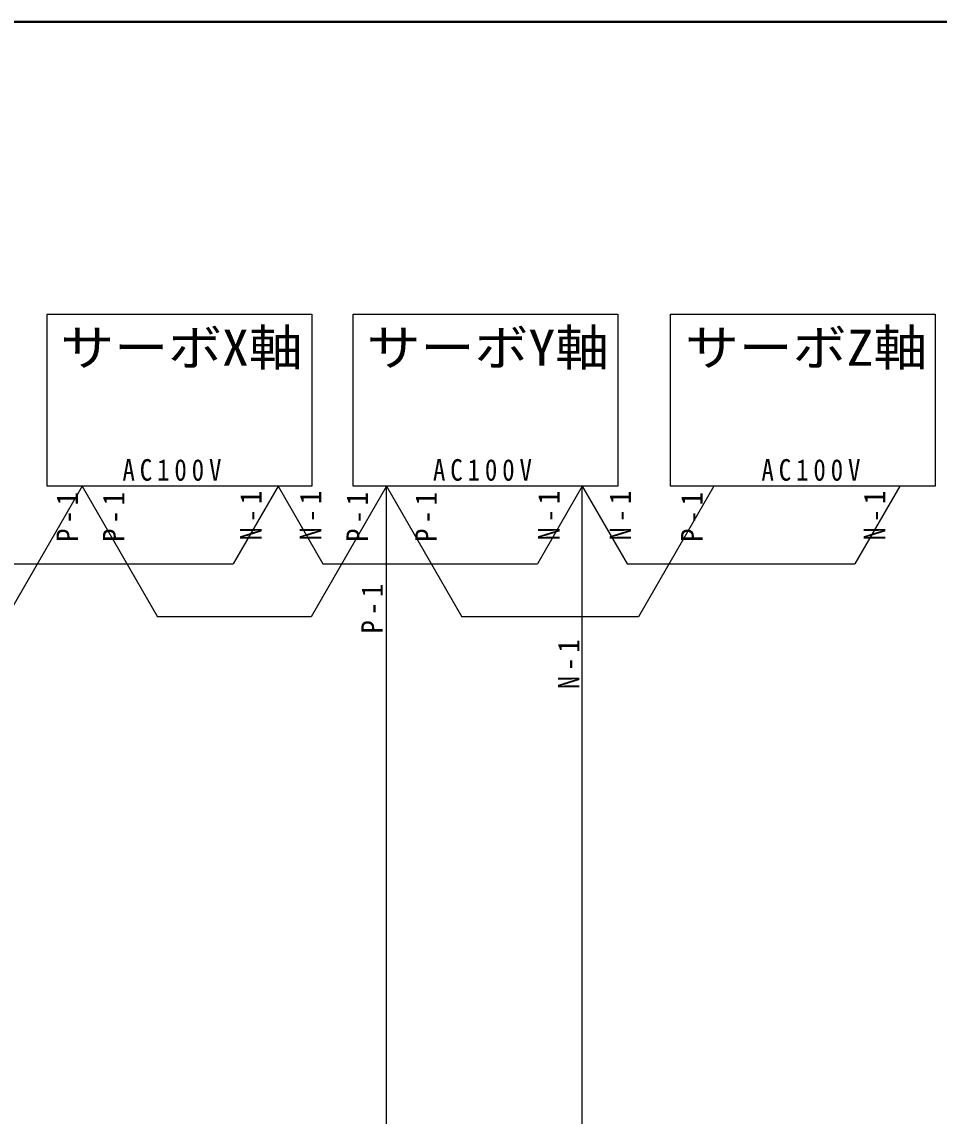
# Model space of a CAD drawing. Units: millimetres on the paper. Extents: x -288 to 1485, y -698 to 177.
# Drawn here: x 1067.1 to 1160.8, y 50.5 to 162.3 of the extents above; entities that cross this region are included whole.
import ezdxf
from ezdxf.enums import TextEntityAlignment as Align

# ---------------------------------------------------------------- set-up
doc = ezdxf.new("R2010")
doc.units = ezdxf.units.MM
doc.layers.add('0-1_外形1', color=3, linetype='Continuous', lineweight=25)
doc.layers.add('0-A_寸法文字', color=1, linetype='Continuous', lineweight=9)
doc.styles.add('ＭＳ ゴシック', font='')
doc.styles.get('ＭＳ ゴシック').set_extended_font_data('MS Gothic')

msp = doc.modelspace()

# ---------------------------------------------------------------- linework, layer by layer
at = {"layer": '0-1_外形1', "color": 5, "lineweight": 40}
msp.add_line((1166.099, 162.252), (911.384, 162.252), dxfattribs=at)
at = {"layer": '0-1_外形1'}
for p, q in [((1073.312, 114.87), (1081.008, 101.527)), ((1093.312, 114.87), (1088.734, 106.934)), ((1104.366, 23.882), (1104.366, 114.87)), ((1104.366, 114.87), (1112.062, 101.527)), ((1124.366, 114.87), (1119.788, 106.934)), ((1124.366, 109.543), (1124.366, 114.87)), ((1124.366, 114.87), (1128.943, 106.934)), ((1137.813, 114.87), (1130.116, 101.527)), ((1156.791, 114.87), (1152.213, 106.934)), ((1124.366, 23.882), (1124.366, 109.543)), ((1128.943, 106.934), (1152.213, 106.934)), ((1130.116, 101.527), (1112.062, 101.527))]:
    msp.add_line(p, q, dxfattribs=at)
for points in [[(1069.735, 132.431), (1096.766, 132.431), (1096.766, 114.87), (1069.735, 114.87)], [(1100.959, 132.431), (1127.991, 132.431), (1127.991, 114.87), (1100.959, 114.87)], [(1133.367, 132.431), (1160.399, 132.431), (1160.399, 114.87), (1133.367, 114.87)]]:
    msp.add_lwpolyline(points, close=True, dxfattribs=at)
for points in [[(1073.312, 114.87), (1065.615, 101.527), (1047.028, 101.527)], [(1059.332, 114.87), (1063.909, 106.934), (1088.734, 106.934)], [(1104.366, 114.87), (1096.669, 101.527), (1081.008, 101.527)], [(1093.312, 114.87), (1097.889, 106.934), (1119.788, 106.934)]]:
    msp.add_lwpolyline(points, dxfattribs=at)

# ---------------------------------------------------------------- texts
at = {"layer": '0-A_寸法文字', "color": 5, "style": 'ＭＳ ゴシック', "width": 1.1}
for s, p in [('サーボX軸', (1071.08, 126.061)), ('サーボY軸', (1102.363, 126.061)), ('サーボZ軸', (1134.853, 126.061))]:
    msp.add_text(s, height=3.666, dxfattribs=at).set_placement(p, align=Align.BOTTOM_LEFT)
at = {"layer": '0-A_寸法文字', "char_height": 2.199, "attachment_point": 7, "style": 'ＭＳ ゴシック'}
for insert in [(1077.413, 115.38), (1109.119, 115.38), (1142.662, 115.38)]:
    msp.add_mtext('\\T1.39;\\W0.85;AC100V', dxfattribs=dict(at, insert=insert))
at = {"layer": '0-A_寸法文字', "char_height": 2.199, "attachment_point": 7, "rotation": 90, "style": 'ＭＳ ゴシック'}
for s, insert in [('\\T1.38;\\W0.9;P-1', (1072.881, 109.181)), ('\\T1.38;\\W0.9;P-1', (1077.613, 109.181)), ('\\T1.38;\\W0.9;N-1', (1091.632, 109.316)), ('\\T1.38;\\W0.9;N-1', (1097.715, 109.316)), ('\\T1.38;\\W0.9;P-1', (1102.485, 109.181)), ('\\T1.38;\\W0.9;P-1', (1109.514, 109.181)), ('\\T1.38;\\W0.9;N-1', (1122.046, 109.316)), ('\\T1.38;\\W0.9;N-1', (1129.346, 109.316)), ('\\T1.38;\\W0.9;P-1', (1136.645, 109.181)), ('\\T1.38;\\W0.9;N-1', (1155.3, 109.316)), ('\\T1.38;\\W0.9;P-1', (1104, 99.821)), ('\\T1.38;\\W0.9;N-1', (1124.074, 94.144))]:
    msp.add_mtext(s, dxfattribs=dict(at, insert=insert))

doc.saveas('drawing.dxf')
